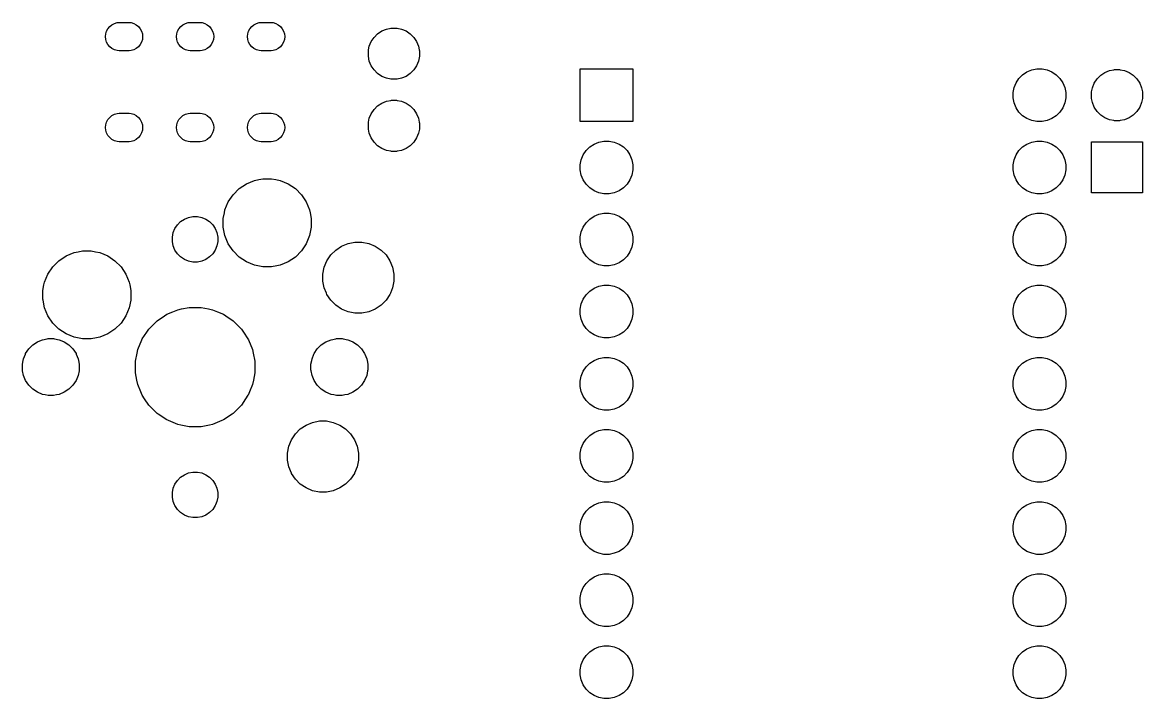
# Model space of a CAD drawing. Extents: x 70 to 347, y -163 to -55.
# Drawn here: x 307.42 to 346.85, y -79.06 to -55.25 of the extents above; entities that cross this region are included whole.
import ezdxf

# ---------------------------------------------------------------- set-up
doc = ezdxf.new("R2010")
doc.units = 0
doc.layers.add('BLACK', color=7, linetype='CONTINUOUS')

msp = doc.modelspace()

# ---------------------------------------------------------------- linework, layer by layer
at = {"layer": 'BLACK', "linetype": 'CONTINUOUS'}
for p, q in [((310.353, -55.6518), (310.381, -55.5573)), ((310.381, -55.5573), (310.428, -55.4703)), ((310.428, -55.4703), (310.49, -55.394)), ((310.49, -55.394), (310.567, -55.3314)), ((310.567, -55.3314), (310.654, -55.2849)), ((310.654, -55.2849), (310.748, -55.2562)), ((310.748, -55.2562), (310.822, -55.249)), ((310.822, -55.249), (311.171, -55.249)), ((311.171, -55.249), (311.245, -55.2562)), ((311.245, -55.2562), (311.339, -55.2849)), ((311.339, -55.2849), (311.426, -55.3314)), ((311.426, -55.3314), (311.502, -55.394)), ((311.502, -55.394), (311.565, -55.4703)), ((311.565, -55.4703), (311.611, -55.5573)), ((311.611, -55.5573), (311.64, -55.6518)), ((312.853, -55.6518), (312.881, -55.5573)), ((312.881, -55.5573), (312.928, -55.4703)), ((312.928, -55.4703), (312.99, -55.394)), ((312.99, -55.394), (313.067, -55.3314)), ((313.067, -55.3314), (313.154, -55.2849)), ((313.154, -55.2849), (313.248, -55.2562)), ((313.248, -55.2562), (313.322, -55.249)), ((313.322, -55.249), (313.671, -55.249)), ((313.671, -55.249), (313.745, -55.2562)), ((313.745, -55.2562), (313.839, -55.2849)), ((313.839, -55.2849), (313.926, -55.3314)), ((313.926, -55.3314), (314.002, -55.394)), ((314.002, -55.394), (314.065, -55.4703)), ((314.065, -55.4703), (314.111, -55.5573)), ((314.111, -55.5573), (314.14, -55.6518)), ((315.353, -55.6518), (315.381, -55.5573)), ((315.381, -55.5573), (315.428, -55.4703)), ((315.428, -55.4703), (315.49, -55.394)), ((315.49, -55.394), (315.567, -55.3314)), ((315.567, -55.3314), (315.654, -55.2849)), ((315.654, -55.2849), (315.748, -55.2562)), ((315.748, -55.2562), (315.822, -55.249)), ((315.822, -55.249), (316.171, -55.249)), ((316.171, -55.249), (316.245, -55.2562)), ((316.245, -55.2562), (316.339, -55.2849)), ((316.339, -55.2849), (316.426, -55.3314)), ((316.426, -55.3314), (316.502, -55.394)), ((316.502, -55.394), (316.565, -55.4703)), ((316.565, -55.4703), (316.611, -55.5573)), ((316.611, -55.5573), (316.64, -55.6518)), ((319.922, -55.6501), (320.07, -55.5515)), ((320.07, -55.5515), (320.234, -55.4836)), ((320.234, -55.4836), (320.383, -55.4539)), ((320.383, -55.4539), (320.408, -55.449)), ((320.408, -55.449), (320.585, -55.449)), ((320.585, -55.449), (320.61, -55.4539)), ((320.61, -55.4539), (320.759, -55.4836)), ((320.759, -55.4836), (320.923, -55.5515)), ((320.923, -55.5515), (321.071, -55.6501)), ((310.343, -55.75), (310.353, -55.6518)), ((310.353, -55.8482), (310.343, -55.75)), ((310.381, -55.9427), (310.353, -55.8482)), ((310.428, -56.0297), (310.381, -55.9427)), ((311.611, -55.9427), (311.565, -56.0297)), ((311.64, -55.8482), (311.611, -55.9427)), ((311.64, -55.6518), (311.65, -55.75)), ((311.65, -55.75), (311.64, -55.8482)), ((312.843, -55.75), (312.853, -55.6518)), ((312.853, -55.8482), (312.843, -55.75)), ((312.881, -55.9427), (312.853, -55.8482)), ((312.928, -56.0297), (312.881, -55.9427)), ((314.111, -55.9427), (314.065, -56.0297)), ((314.14, -55.8482), (314.111, -55.9427)), ((314.14, -55.6518), (314.15, -55.75)), ((314.15, -55.75), (314.14, -55.8482)), ((315.343, -55.75), (315.353, -55.6518)), ((315.353, -55.8482), (315.343, -55.75)), ((315.381, -55.9427), (315.353, -55.8482)), ((315.428, -56.0297), (315.381, -55.9427)), ((316.611, -55.9427), (316.565, -56.0297)), ((316.64, -55.8482), (316.611, -55.9427)), ((316.64, -55.6518), (316.65, -55.75)), ((316.65, -55.75), (316.64, -55.8482)), ((319.63, -56.0872), (319.698, -55.9232)), ((319.698, -55.9232), (319.797, -55.7756)), ((319.797, -55.7756), (319.922, -55.6501)), ((321.071, -55.6501), (321.196, -55.7756)), ((321.196, -55.7756), (321.295, -55.9232)), ((321.295, -55.9232), (321.363, -56.0872)), ((310.49, -56.106), (310.428, -56.0297)), ((310.567, -56.1686), (310.49, -56.106)), ((310.654, -56.2151), (310.567, -56.1686)), ((310.748, -56.2438), (310.654, -56.2151)), ((310.822, -56.251), (310.748, -56.2438)), ((311.171, -56.251), (310.822, -56.251)), ((311.245, -56.2438), (311.171, -56.251)), ((311.339, -56.2151), (311.245, -56.2438)), ((311.426, -56.1686), (311.339, -56.2151)), ((311.502, -56.106), (311.426, -56.1686)), ((311.565, -56.0297), (311.502, -56.106)), ((312.99, -56.106), (312.928, -56.0297)), ((313.067, -56.1686), (312.99, -56.106)), ((313.154, -56.2151), (313.067, -56.1686)), ((313.248, -56.2438), (313.154, -56.2151)), ((313.322, -56.251), (313.248, -56.2438)), ((313.671, -56.251), (313.322, -56.251)), ((313.745, -56.2438), (313.671, -56.251)), ((313.839, -56.2151), (313.745, -56.2438)), ((313.926, -56.1686), (313.839, -56.2151)), ((314.002, -56.106), (313.926, -56.1686)), ((314.065, -56.0297), (314.002, -56.106)), ((315.49, -56.106), (315.428, -56.0297)), ((315.567, -56.1686), (315.49, -56.106)), ((315.654, -56.2151), (315.567, -56.1686)), ((315.748, -56.2438), (315.654, -56.2151)), ((315.822, -56.251), (315.748, -56.2438)), ((316.171, -56.251), (315.822, -56.251)), ((316.245, -56.2438), (316.171, -56.251)), ((316.339, -56.2151), (316.245, -56.2438)), ((316.426, -56.1686), (316.339, -56.2151)), ((316.502, -56.106), (316.426, -56.1686)), ((316.565, -56.0297), (316.502, -56.106)), ((319.595, -56.2613), (319.597, -56.251)), ((319.595, -56.4387), (319.595, -56.2613)), ((319.597, -56.251), (319.605, -56.2151)), ((319.605, -56.2151), (319.63, -56.0872)), ((321.363, -56.0872), (321.388, -56.2151)), ((321.388, -56.2151), (321.395, -56.251)), ((321.395, -56.251), (321.397, -56.2613)), ((321.397, -56.2613), (321.397, -56.4387)), ((319.63, -56.6128), (319.595, -56.4387)), ((319.698, -56.7768), (319.63, -56.6128)), ((319.797, -56.9244), (319.698, -56.7768)), ((321.295, -56.7768), (321.196, -56.9244)), ((321.363, -56.6128), (321.295, -56.7768)), ((321.397, -56.4387), (321.363, -56.6128)), ((319.922, -57.0499), (319.797, -56.9244)), ((320.07, -57.1485), (319.922, -57.0499)), ((320.234, -57.2164), (320.07, -57.1485)), ((320.923, -57.1485), (320.759, -57.2164)), ((321.071, -57.0499), (320.923, -57.1485)), ((321.196, -56.9244), (321.071, -57.0499)), ((327.055, -58.741), (327.055, -56.8864)), ((327.055, -56.8864), (328.91, -56.8864)), ((328.91, -56.8864), (328.91, -58.741)), ((342.502, -57.2226), (342.631, -57.0934)), ((342.631, -57.0934), (342.783, -56.9919)), ((342.783, -56.9919), (342.952, -56.922)), ((342.952, -56.922), (343.131, -56.8864)), ((343.131, -56.8864), (343.314, -56.8864)), ((343.314, -56.8864), (343.493, -56.922)), ((343.493, -56.922), (343.662, -56.9919)), ((343.662, -56.9919), (343.814, -57.0934)), ((343.814, -57.0934), (343.943, -57.2226)), ((345.253, -57.2368), (345.378, -57.1113)), ((345.378, -57.1113), (345.526, -57.0127)), ((345.526, -57.0127), (345.69, -56.9448)), ((345.69, -56.9448), (345.839, -56.9151)), ((345.839, -56.9151), (345.864, -56.9102)), ((345.864, -56.9102), (346.041, -56.9102)), ((346.041, -56.9102), (346.066, -56.9151)), ((346.066, -56.9151), (346.215, -56.9448)), ((346.215, -56.9448), (346.379, -57.0127)), ((346.379, -57.0127), (346.527, -57.1113)), ((346.527, -57.1113), (346.652, -57.2368)), ((320.383, -57.2461), (320.234, -57.2164)), ((320.408, -57.251), (320.383, -57.2461)), ((320.585, -57.251), (320.408, -57.251)), ((320.61, -57.2461), (320.585, -57.251)), ((320.759, -57.2164), (320.61, -57.2461)), ((342.295, -57.7224), (342.331, -57.5432)), ((342.331, -57.5432), (342.401, -57.3745)), ((342.401, -57.3745), (342.502, -57.2226)), ((343.943, -57.2226), (344.044, -57.3745)), ((344.044, -57.3745), (344.114, -57.5432)), ((344.114, -57.5432), (344.15, -57.7224)), ((345.057, -57.6977), (345.086, -57.5484)), ((345.086, -57.5484), (345.154, -57.3844)), ((345.154, -57.3844), (345.253, -57.2368)), ((346.652, -57.2368), (346.751, -57.3844)), ((346.751, -57.3844), (346.819, -57.5484)), ((346.819, -57.5484), (346.849, -57.6977)), ((342.295, -57.905), (342.295, -57.7224)), ((342.331, -58.0842), (342.295, -57.905)), ((344.15, -57.905), (344.114, -58.0842)), ((344.15, -57.7224), (344.15, -57.905)), ((345.052, -57.7225), (345.057, -57.6977)), ((345.052, -57.8999), (345.052, -57.7225)), ((345.057, -57.9247), (345.052, -57.8999)), ((345.086, -58.074), (345.057, -57.9247)), ((346.849, -57.9247), (346.819, -58.074)), ((346.849, -57.6977), (346.854, -57.7225)), ((346.854, -57.8999), (346.849, -57.9247)), ((346.854, -57.7225), (346.854, -57.8999)), ((319.698, -58.4632), (319.797, -58.3156)), ((319.797, -58.3156), (319.922, -58.1901)), ((319.922, -58.1901), (320.07, -58.0915)), ((320.07, -58.0915), (320.234, -58.0236)), ((320.234, -58.0236), (320.383, -57.9939)), ((320.383, -57.9939), (320.408, -57.989)), ((320.408, -57.989), (320.585, -57.989)), ((320.585, -57.989), (320.61, -57.9939)), ((320.61, -57.9939), (320.759, -58.0236)), ((320.759, -58.0236), (320.923, -58.0915)), ((320.923, -58.0915), (321.071, -58.1901)), ((321.071, -58.1901), (321.196, -58.3156)), ((321.196, -58.3156), (321.295, -58.4632)), ((342.401, -58.2529), (342.331, -58.0842)), ((342.502, -58.4048), (342.401, -58.2529)), ((344.044, -58.2529), (343.943, -58.4048)), ((344.114, -58.0842), (344.044, -58.2529)), ((345.154, -58.238), (345.086, -58.074)), ((345.253, -58.3856), (345.154, -58.238)), ((346.751, -58.238), (346.652, -58.3856)), ((346.819, -58.074), (346.751, -58.238)), ((310.353, -58.8518), (310.381, -58.7573)), ((310.381, -58.7573), (310.428, -58.6703)), ((310.428, -58.6703), (310.49, -58.594)), ((310.49, -58.594), (310.567, -58.5314)), ((310.567, -58.5314), (310.654, -58.4849)), ((310.654, -58.4849), (310.748, -58.4562)), ((310.748, -58.4562), (310.822, -58.449)), ((310.822, -58.449), (311.171, -58.449)), ((311.171, -58.449), (311.245, -58.4562)), ((311.245, -58.4562), (311.339, -58.4849)), ((311.339, -58.4849), (311.426, -58.5314)), ((311.426, -58.5314), (311.502, -58.594)), ((311.502, -58.594), (311.565, -58.6703)), ((311.565, -58.6703), (311.611, -58.7573)), ((311.611, -58.7573), (311.64, -58.8518)), ((312.853, -58.8518), (312.881, -58.7573)), ((312.881, -58.7573), (312.928, -58.6703)), ((312.928, -58.6703), (312.99, -58.594)), ((312.99, -58.594), (313.067, -58.5314)), ((313.067, -58.5314), (313.154, -58.4849)), ((313.154, -58.4849), (313.248, -58.4562)), ((313.248, -58.4562), (313.322, -58.449)), ((313.322, -58.449), (313.671, -58.449)), ((313.671, -58.449), (313.745, -58.4562)), ((313.745, -58.4562), (313.839, -58.4849)), ((313.839, -58.4849), (313.926, -58.5314)), ((313.926, -58.5314), (314.002, -58.594)), ((314.002, -58.594), (314.065, -58.6703)), ((314.065, -58.6703), (314.111, -58.7573)), ((314.111, -58.7573), (314.14, -58.8518)), ((315.353, -58.8518), (315.381, -58.7573)), ((315.381, -58.7573), (315.428, -58.6703)), ((315.428, -58.6703), (315.49, -58.594)), ((315.49, -58.594), (315.567, -58.5314)), ((315.567, -58.5314), (315.654, -58.4849)), ((315.654, -58.4849), (315.748, -58.4562)), ((315.748, -58.4562), (315.822, -58.449)), ((315.822, -58.449), (316.171, -58.449)), ((316.171, -58.449), (316.245, -58.4562)), ((316.245, -58.4562), (316.339, -58.4849)), ((316.339, -58.4849), (316.426, -58.5314)), ((316.426, -58.5314), (316.502, -58.594)), ((316.502, -58.594), (316.565, -58.6703)), ((316.565, -58.6703), (316.611, -58.7573)), ((316.611, -58.7573), (316.64, -58.8518)), ((319.595, -58.8013), (319.604, -58.7573)), ((319.604, -58.7573), (319.63, -58.6272)), ((319.63, -58.6272), (319.698, -58.4632)), ((321.295, -58.4632), (321.363, -58.6272)), ((321.363, -58.6272), (321.389, -58.7573)), ((321.389, -58.7573), (321.397, -58.8013)), ((328.91, -58.741), (327.055, -58.741)), ((342.631, -58.534), (342.502, -58.4048)), ((342.783, -58.6355), (342.631, -58.534)), ((342.952, -58.7054), (342.783, -58.6355)), ((343.131, -58.741), (342.952, -58.7054)), ((343.314, -58.741), (343.131, -58.741)), ((343.493, -58.7054), (343.314, -58.741)), ((343.662, -58.6355), (343.493, -58.7054)), ((343.814, -58.534), (343.662, -58.6355)), ((343.943, -58.4048), (343.814, -58.534)), ((345.378, -58.5111), (345.253, -58.3856)), ((345.526, -58.6097), (345.378, -58.5111)), ((345.69, -58.6776), (345.526, -58.6097)), ((345.839, -58.7073), (345.69, -58.6776)), ((345.864, -58.7122), (345.839, -58.7073)), ((346.041, -58.7122), (345.864, -58.7122)), ((346.066, -58.7073), (346.041, -58.7122)), ((346.215, -58.6776), (346.066, -58.7073)), ((346.379, -58.6097), (346.215, -58.6776)), ((346.527, -58.5111), (346.379, -58.6097)), ((346.652, -58.3856), (346.527, -58.5111)), ((310.343, -58.95), (310.353, -58.8518)), ((310.353, -59.0482), (310.343, -58.95)), ((310.381, -59.1427), (310.353, -59.0482)), ((310.428, -59.2297), (310.381, -59.1427)), ((311.611, -59.1427), (311.565, -59.2297)), ((311.64, -59.0482), (311.611, -59.1427)), ((311.64, -58.8518), (311.65, -58.95)), ((311.65, -58.95), (311.64, -59.0482)), ((312.843, -58.95), (312.853, -58.8518)), ((312.853, -59.0482), (312.843, -58.95)), ((312.881, -59.1427), (312.853, -59.0482)), ((312.928, -59.2297), (312.881, -59.1427)), ((314.111, -59.1427), (314.065, -59.2297)), ((314.14, -59.0482), (314.111, -59.1427)), ((314.14, -58.8518), (314.15, -58.95)), ((314.15, -58.95), (314.14, -59.0482)), ((315.343, -58.95), (315.353, -58.8518)), ((315.353, -59.0482), (315.343, -58.95)), ((315.381, -59.1427), (315.353, -59.0482)), ((315.428, -59.2297), (315.381, -59.1427)), ((316.611, -59.1427), (316.565, -59.2297)), ((316.64, -59.0482), (316.611, -59.1427)), ((316.64, -58.8518), (316.65, -58.95)), ((316.65, -58.95), (316.64, -59.0482)), ((319.595, -58.9787), (319.595, -58.8013)), ((319.6, -59.0035), (319.595, -58.9787)), ((319.63, -59.1528), (319.6, -59.0035)), ((319.698, -59.3168), (319.63, -59.1528)), ((321.363, -59.1528), (321.295, -59.3168)), ((321.392, -59.0035), (321.363, -59.1528)), ((321.397, -58.9787), (321.392, -59.0035)), ((321.397, -58.8013), (321.397, -58.9787)), ((310.49, -59.306), (310.428, -59.2297)), ((310.567, -59.3686), (310.49, -59.306)), ((310.654, -59.4151), (310.567, -59.3686)), ((310.748, -59.4438), (310.654, -59.4151)), ((310.822, -59.451), (310.748, -59.4438)), ((311.171, -59.451), (310.822, -59.451)), ((311.245, -59.4438), (311.171, -59.451)), ((311.339, -59.4151), (311.245, -59.4438)), ((311.426, -59.3686), (311.339, -59.4151)), ((311.502, -59.306), (311.426, -59.3686)), ((311.565, -59.2297), (311.502, -59.306)), ((312.99, -59.306), (312.928, -59.2297)), ((313.067, -59.3686), (312.99, -59.306)), ((313.154, -59.4151), (313.067, -59.3686)), ((313.248, -59.4438), (313.154, -59.4151)), ((313.322, -59.451), (313.248, -59.4438)), ((313.671, -59.451), (313.322, -59.451)), ((313.745, -59.4438), (313.671, -59.451)), ((313.839, -59.4151), (313.745, -59.4438)), ((313.926, -59.3686), (313.839, -59.4151)), ((314.002, -59.306), (313.926, -59.3686)), ((314.065, -59.2297), (314.002, -59.306)), ((315.49, -59.306), (315.428, -59.2297)), ((315.567, -59.3686), (315.49, -59.306)), ((315.654, -59.4151), (315.567, -59.3686)), ((315.748, -59.4438), (315.654, -59.4151)), ((315.822, -59.451), (315.748, -59.4438)), ((316.171, -59.451), (315.822, -59.451)), ((316.245, -59.4438), (316.171, -59.451)), ((316.339, -59.4151), (316.245, -59.4438)), ((316.426, -59.3686), (316.339, -59.4151)), ((316.502, -59.306), (316.426, -59.3686)), ((316.565, -59.2297), (316.502, -59.306)), ((319.797, -59.4644), (319.698, -59.3168)), ((319.922, -59.5899), (319.797, -59.4644)), ((321.196, -59.4644), (321.071, -59.5899)), ((321.295, -59.3168), (321.196, -59.4644)), ((327.391, -59.6334), (327.543, -59.5319)), ((327.543, -59.5319), (327.712, -59.462)), ((327.712, -59.462), (327.891, -59.4264)), ((327.891, -59.4264), (328.074, -59.4264)), ((328.074, -59.4264), (328.253, -59.462)), ((328.253, -59.462), (328.422, -59.5319)), ((328.422, -59.5319), (328.574, -59.6334)), ((342.631, -59.6334), (342.783, -59.5319)), ((342.783, -59.5319), (342.952, -59.462)), ((342.952, -59.462), (343.131, -59.4264)), ((343.131, -59.4264), (343.314, -59.4264)), ((343.314, -59.4264), (343.493, -59.462)), ((343.493, -59.462), (343.662, -59.5319)), ((343.662, -59.5319), (343.814, -59.6334)), ((345.052, -61.2522), (345.052, -59.4502)), ((345.052, -59.4502), (346.854, -59.4502)), ((346.854, -59.4502), (346.854, -61.2522)), ((320.07, -59.6885), (319.922, -59.5899)), ((320.234, -59.7564), (320.07, -59.6885)), ((320.383, -59.786), (320.234, -59.7564)), ((320.408, -59.791), (320.383, -59.786)), ((320.585, -59.791), (320.408, -59.791)), ((320.61, -59.786), (320.585, -59.791)), ((320.759, -59.7564), (320.61, -59.786)), ((320.923, -59.6885), (320.759, -59.7564)), ((321.071, -59.5899), (320.923, -59.6885)), ((327.091, -60.0832), (327.161, -59.9145)), ((327.161, -59.9145), (327.262, -59.7626)), ((327.262, -59.7626), (327.391, -59.6334)), ((328.574, -59.6334), (328.703, -59.7626)), ((328.703, -59.7626), (328.804, -59.9145)), ((328.804, -59.9145), (328.874, -60.0832)), ((342.331, -60.0832), (342.401, -59.9145)), ((342.401, -59.9145), (342.502, -59.7626)), ((342.502, -59.7626), (342.631, -59.6334)), ((343.814, -59.6334), (343.943, -59.7626)), ((343.943, -59.7626), (344.044, -59.9145)), ((344.044, -59.9145), (344.114, -60.0832)), ((327.055, -60.2624), (327.091, -60.0832)), ((327.055, -60.445), (327.055, -60.2624)), ((328.874, -60.0832), (328.91, -60.2624)), ((328.91, -60.2624), (328.91, -60.445)), ((342.295, -60.2624), (342.331, -60.0832)), ((342.295, -60.445), (342.295, -60.2624)), ((344.114, -60.0832), (344.15, -60.2624)), ((344.15, -60.2624), (344.15, -60.445)), ((327.091, -60.6242), (327.055, -60.445)), ((327.161, -60.7929), (327.091, -60.6242)), ((328.874, -60.6242), (328.804, -60.7929)), ((328.91, -60.445), (328.874, -60.6242)), ((342.331, -60.6242), (342.295, -60.445)), ((342.401, -60.7929), (342.331, -60.6242)), ((344.114, -60.6242), (344.044, -60.7929)), ((344.15, -60.445), (344.114, -60.6242)), ((314.832, -61.3175), (315.048, -61.1015)), ((315.048, -61.1015), (315.302, -60.9317)), ((315.302, -60.9317), (315.584, -60.8148)), ((315.584, -60.8148), (315.734, -60.785)), ((315.734, -60.785), (315.884, -60.7552)), ((315.884, -60.7552), (316.189, -60.7552)), ((316.189, -60.7552), (316.339, -60.785)), ((316.339, -60.785), (316.489, -60.8148)), ((316.489, -60.8148), (316.771, -60.9317)), ((316.771, -60.9317), (317.025, -61.1015)), ((317.025, -61.1015), (317.241, -61.3175)), ((327.262, -60.9448), (327.161, -60.7929)), ((327.391, -61.074), (327.262, -60.9448)), ((327.543, -61.1755), (327.391, -61.074)), ((328.574, -61.074), (328.422, -61.1755)), ((328.703, -60.9448), (328.574, -61.074)), ((328.804, -60.7929), (328.703, -60.9448)), ((342.502, -60.9448), (342.401, -60.7929)), ((342.631, -61.074), (342.502, -60.9448)), ((342.783, -61.1755), (342.631, -61.074)), ((343.814, -61.074), (343.662, -61.1755)), ((343.943, -60.9448), (343.814, -61.074)), ((344.044, -60.7929), (343.943, -60.9448)), ((314.662, -61.5715), (314.832, -61.3175)), ((317.241, -61.3175), (317.411, -61.5715)), ((327.712, -61.2454), (327.543, -61.1755)), ((327.891, -61.281), (327.712, -61.2454)), ((328.074, -61.281), (327.891, -61.281)), ((328.253, -61.2454), (328.074, -61.281)), ((328.422, -61.1755), (328.253, -61.2454)), ((342.952, -61.2454), (342.783, -61.1755)), ((343.131, -61.281), (342.952, -61.2454)), ((343.314, -61.281), (343.131, -61.281)), ((343.493, -61.2454), (343.314, -61.281)), ((343.662, -61.1755), (343.493, -61.2454)), ((346.854, -61.2522), (345.052, -61.2522)), ((314.526, -61.9522), (314.545, -61.8538)), ((314.545, -61.8538), (314.662, -61.5715)), ((317.411, -61.5715), (317.528, -61.8538)), ((317.528, -61.8538), (317.548, -61.9522)), ((312.874, -62.3756), (312.986, -62.264)), ((312.986, -62.264), (313.117, -62.1764)), ((313.117, -62.1764), (313.263, -62.116)), ((313.117, -62.1764), (313.117, -62.1764)), ((313.263, -62.116), (313.418, -62.0852)), ((313.418, -62.0852), (313.575, -62.0852)), ((313.575, -62.0852), (313.73, -62.116)), ((313.73, -62.116), (313.876, -62.1764)), ((313.876, -62.1764), (313.876, -62.1764)), ((313.876, -62.1764), (314.007, -62.264)), ((314.007, -62.264), (314.119, -62.3756)), ((314.486, -62.1534), (314.526, -61.9522)), ((314.486, -62.459), (314.486, -62.1534)), ((317.548, -61.9522), (317.588, -62.1534)), ((317.588, -62.1534), (317.588, -62.459)), ((327.161, -62.4545), (327.262, -62.3026)), ((327.262, -62.3026), (327.391, -62.1734)), ((327.391, -62.1734), (327.543, -62.0719)), ((327.543, -62.0719), (327.712, -62.002)), ((327.712, -62.002), (327.891, -61.9664)), ((327.891, -61.9664), (328.074, -61.9664)), ((328.074, -61.9664), (328.253, -62.002)), ((328.253, -62.002), (328.422, -62.0719)), ((328.422, -62.0719), (328.574, -62.1734)), ((328.574, -62.1734), (328.703, -62.3026)), ((328.703, -62.3026), (328.804, -62.4545)), ((342.401, -62.4545), (342.502, -62.3026)), ((342.502, -62.3026), (342.631, -62.1734)), ((342.631, -62.1734), (342.783, -62.0719)), ((342.783, -62.0719), (342.952, -62.002)), ((342.952, -62.002), (343.131, -61.9664)), ((343.131, -61.9664), (343.314, -61.9664)), ((343.314, -61.9664), (343.493, -62.002)), ((343.493, -62.002), (343.662, -62.0719)), ((343.662, -62.0719), (343.814, -62.1734)), ((343.814, -62.1734), (343.943, -62.3026)), ((343.943, -62.3026), (344.044, -62.4545)), ((312.696, -62.8073), (312.726, -62.6526)), ((312.726, -62.6526), (312.787, -62.5068)), ((312.787, -62.5068), (312.874, -62.3756)), ((312.787, -62.5068), (312.787, -62.5068)), ((314.119, -62.3756), (314.206, -62.5068)), ((314.206, -62.5068), (314.206, -62.5068)), ((314.206, -62.5068), (314.267, -62.6526)), ((314.267, -62.6526), (314.298, -62.8073)), ((314.51, -62.581), (314.486, -62.459)), ((314.545, -62.7586), (314.51, -62.581)), ((317.563, -62.581), (317.528, -62.7586)), ((317.588, -62.459), (317.563, -62.581)), ((327.055, -62.8024), (327.091, -62.6232)), ((327.091, -62.6232), (327.161, -62.4545)), ((328.804, -62.4545), (328.874, -62.6232)), ((328.874, -62.6232), (328.91, -62.8024)), ((342.295, -62.8024), (342.331, -62.6232)), ((342.331, -62.6232), (342.401, -62.4545)), ((344.044, -62.4545), (344.114, -62.6232)), ((344.114, -62.6232), (344.15, -62.8024)), ((312.696, -62.9651), (312.696, -62.8073)), ((312.726, -63.1198), (312.696, -62.9651)), ((314.298, -62.9651), (314.267, -63.1198)), ((314.298, -62.8073), (314.298, -62.9651)), ((314.662, -63.0409), (314.545, -62.7586)), ((314.832, -63.2949), (314.662, -63.0409)), ((317.411, -63.0409), (317.241, -63.2949)), ((317.528, -62.7586), (317.411, -63.0409)), ((318.654, -63.1276), (318.882, -63.0333)), ((318.882, -63.0333), (319.123, -62.9852)), ((319.123, -62.9852), (319.37, -62.9852)), ((319.37, -62.9852), (319.611, -63.0333)), ((319.611, -63.0333), (319.839, -63.1276)), ((327.055, -62.985), (327.055, -62.8024)), ((327.091, -63.1642), (327.055, -62.985)), ((328.91, -62.985), (328.874, -63.1642)), ((328.91, -62.8024), (328.91, -62.985)), ((342.295, -62.985), (342.295, -62.8024)), ((342.331, -63.1642), (342.295, -62.985)), ((344.15, -62.985), (344.114, -63.1642)), ((344.15, -62.8024), (344.15, -62.985)), ((308.698, -63.6415), (308.952, -63.4717)), ((308.952, -63.4717), (309.234, -63.3548)), ((309.234, -63.3548), (309.384, -63.325)), ((309.384, -63.325), (309.534, -63.2952)), ((309.534, -63.2952), (309.839, -63.2952)), ((309.839, -63.2952), (309.989, -63.325)), ((309.989, -63.325), (310.139, -63.3548)), ((310.139, -63.3548), (310.421, -63.4717)), ((310.421, -63.4717), (310.675, -63.6415)), ((312.787, -63.2656), (312.726, -63.1198)), ((312.874, -63.3968), (312.787, -63.2656)), ((312.787, -63.2656), (312.787, -63.2656)), ((312.986, -63.5084), (312.874, -63.3968)), ((314.119, -63.3968), (314.007, -63.5084)), ((314.206, -63.2656), (314.119, -63.3968)), ((314.267, -63.1198), (314.206, -63.2656)), ((314.206, -63.2656), (314.206, -63.2656)), ((315.048, -63.5109), (314.832, -63.2949)), ((317.241, -63.2949), (317.025, -63.5109)), ((318.138, -63.6436), (318.275, -63.4387)), ((318.275, -63.4387), (318.449, -63.2645)), ((318.449, -63.2645), (318.654, -63.1276)), ((318.654, -63.1276), (318.654, -63.1276)), ((319.839, -63.1276), (319.839, -63.1276)), ((319.839, -63.1276), (320.044, -63.2645)), ((320.044, -63.2645), (320.218, -63.4387)), ((320.218, -63.4387), (320.355, -63.6436)), ((327.161, -63.3329), (327.091, -63.1642)), ((327.262, -63.4848), (327.161, -63.3329)), ((327.391, -63.614), (327.262, -63.4848)), ((328.703, -63.4848), (328.574, -63.614)), ((328.804, -63.3329), (328.703, -63.4848)), ((328.874, -63.1642), (328.804, -63.3329)), ((342.401, -63.3329), (342.331, -63.1642)), ((342.502, -63.4848), (342.401, -63.3329)), ((342.631, -63.614), (342.502, -63.4848)), ((343.943, -63.4848), (343.814, -63.614)), ((344.044, -63.3329), (343.943, -63.4848)), ((344.114, -63.1642), (344.044, -63.3329)), ((308.312, -64.1115), (308.482, -63.8575)), ((308.482, -63.8575), (308.698, -63.6415)), ((310.675, -63.6415), (310.891, -63.8575)), ((310.891, -63.8575), (311.061, -64.1115)), ((313.117, -63.596), (312.986, -63.5084)), ((313.263, -63.6564), (313.117, -63.596)), ((313.117, -63.596), (313.117, -63.596)), ((313.117, -63.596), (313.117, -63.596)), ((313.418, -63.6872), (313.263, -63.6564)), ((313.575, -63.6872), (313.418, -63.6872)), ((313.73, -63.6564), (313.575, -63.6872)), ((313.876, -63.596), (313.73, -63.6564)), ((314.007, -63.5084), (313.876, -63.596)), ((313.876, -63.596), (313.876, -63.596)), ((313.876, -63.596), (313.876, -63.596)), ((315.302, -63.6807), (315.048, -63.5109)), ((315.584, -63.7976), (315.302, -63.6807)), ((315.702, -63.821), (315.584, -63.7976)), ((315.884, -63.8572), (315.702, -63.821)), ((316.189, -63.8572), (315.884, -63.8572)), ((316.371, -63.821), (316.189, -63.8572)), ((316.489, -63.7976), (316.371, -63.821)), ((316.771, -63.6807), (316.489, -63.7976)), ((317.025, -63.5109), (316.771, -63.6807)), ((317.996, -64.113), (318.044, -63.8713)), ((318.044, -63.8713), (318.138, -63.6436)), ((318.138, -63.6436), (318.138, -63.6436)), ((320.355, -63.6436), (320.355, -63.6436)), ((320.355, -63.6436), (320.45, -63.8713)), ((320.45, -63.8713), (320.498, -64.113)), ((327.543, -63.7155), (327.391, -63.614)), ((327.712, -63.7854), (327.543, -63.7155)), ((327.891, -63.821), (327.712, -63.7854)), ((328.074, -63.821), (327.891, -63.821)), ((328.253, -63.7854), (328.074, -63.821)), ((328.422, -63.7155), (328.253, -63.7854)), ((328.574, -63.614), (328.422, -63.7155)), ((342.783, -63.7155), (342.631, -63.614)), ((342.952, -63.7854), (342.783, -63.7155)), ((343.131, -63.821), (342.952, -63.7854)), ((343.314, -63.821), (343.131, -63.821)), ((343.493, -63.7854), (343.314, -63.821)), ((343.662, -63.7155), (343.493, -63.7854)), ((343.814, -63.614), (343.662, -63.7155)), ((308.195, -64.3938), (308.312, -64.1115)), ((311.061, -64.1115), (311.178, -64.3938)), ((317.996, -64.3594), (317.996, -64.113)), ((320.498, -64.113), (320.498, -64.3594)), ((308.136, -64.6934), (308.176, -64.4922)), ((308.176, -64.4922), (308.195, -64.3938)), ((311.178, -64.3938), (311.198, -64.4922)), ((311.198, -64.4922), (311.238, -64.6934)), ((318.044, -64.6011), (317.996, -64.3594)), ((318.118, -64.7809), (318.044, -64.6011)), ((320.45, -64.6011), (320.375, -64.7809)), ((320.498, -64.3594), (320.45, -64.6011)), ((327.391, -64.7134), (327.543, -64.6119)), ((327.543, -64.6119), (327.712, -64.542)), ((327.712, -64.542), (327.891, -64.5064)), ((327.891, -64.5064), (328.074, -64.5064)), ((328.074, -64.5064), (328.253, -64.542)), ((328.253, -64.542), (328.422, -64.6119)), ((328.422, -64.6119), (328.574, -64.7134)), ((342.631, -64.7134), (342.783, -64.6119)), ((342.783, -64.6119), (342.952, -64.542)), ((342.952, -64.542), (343.131, -64.5064)), ((343.131, -64.5064), (343.314, -64.5064)), ((343.314, -64.5064), (343.493, -64.542)), ((343.493, -64.542), (343.662, -64.6119)), ((343.662, -64.6119), (343.814, -64.7134)), ((308.136, -64.999), (308.136, -64.6934)), ((308.142, -65.0337), (308.136, -64.999)), ((308.195, -65.2986), (308.142, -65.0337)), ((311.231, -65.0337), (311.178, -65.2986)), ((311.238, -64.999), (311.231, -65.0337)), ((311.238, -64.6934), (311.238, -64.999)), ((318.138, -64.8288), (318.118, -64.7809)), ((318.275, -65.0337), (318.138, -64.8288)), ((318.449, -65.2079), (318.275, -65.0337)), ((320.218, -65.0337), (320.044, -65.2079)), ((320.355, -64.8288), (320.218, -65.0337)), ((320.375, -64.7809), (320.355, -64.8288)), ((327.091, -65.1632), (327.161, -64.9945)), ((327.161, -64.9945), (327.262, -64.8426)), ((327.262, -64.8426), (327.391, -64.7134)), ((328.574, -64.7134), (328.703, -64.8426)), ((328.703, -64.8426), (328.804, -64.9945)), ((328.804, -64.9945), (328.874, -65.1632)), ((342.331, -65.1632), (342.401, -64.9945)), ((342.401, -64.9945), (342.502, -64.8426)), ((342.502, -64.8426), (342.631, -64.7134)), ((343.814, -64.7134), (343.943, -64.8426)), ((343.943, -64.8426), (344.044, -64.9945)), ((344.044, -64.9945), (344.114, -65.1632)), ((308.312, -65.5809), (308.195, -65.2986)), ((311.178, -65.2986), (311.061, -65.5809)), ((312.501, -65.5243), (312.71, -65.4381)), ((312.71, -65.4381), (312.884, -65.3659)), ((312.884, -65.3659), (313.021, -65.3387)), ((313.021, -65.3387), (313.29, -65.2852)), ((313.29, -65.2852), (313.704, -65.2852)), ((313.704, -65.2852), (313.972, -65.3387)), ((313.972, -65.3387), (314.109, -65.3659)), ((314.109, -65.3659), (314.284, -65.4381)), ((314.284, -65.4381), (314.492, -65.5243)), ((318.654, -65.3448), (318.449, -65.2079)), ((318.882, -65.4391), (318.654, -65.3448)), ((318.654, -65.3448), (318.654, -65.3448)), ((318.654, -65.3448), (318.654, -65.3448)), ((319.123, -65.4872), (318.882, -65.4391)), ((319.611, -65.4391), (319.37, -65.4872)), ((319.839, -65.3448), (319.611, -65.4391)), ((320.044, -65.2079), (319.839, -65.3448)), ((319.839, -65.3448), (319.839, -65.3448)), ((319.839, -65.3448), (319.839, -65.3448)), ((327.055, -65.3424), (327.091, -65.1632)), ((327.055, -65.525), (327.055, -65.3424)), ((328.874, -65.1632), (328.91, -65.3424)), ((328.91, -65.3424), (328.91, -65.525)), ((342.295, -65.3424), (342.331, -65.1632)), ((342.295, -65.525), (342.295, -65.3424)), ((344.114, -65.1632), (344.15, -65.3424)), ((344.15, -65.3424), (344.15, -65.525)), ((308.482, -65.8349), (308.312, -65.5809)), ((308.698, -66.0509), (308.482, -65.8349)), ((310.891, -65.8349), (310.675, -66.0509)), ((311.061, -65.5809), (310.891, -65.8349)), ((311.865, -66.0469), (312.157, -65.7542)), ((312.157, -65.7542), (312.417, -65.5809)), ((312.417, -65.5809), (312.501, -65.5243)), ((312.501, -65.5243), (312.501, -65.5243)), ((314.492, -65.5243), (314.492, -65.5243)), ((314.492, -65.5243), (314.576, -65.5809)), ((314.576, -65.5809), (314.836, -65.7542)), ((314.836, -65.7542), (315.129, -66.0469)), ((319.37, -65.4872), (319.123, -65.4872)), ((327.091, -65.7042), (327.055, -65.525)), ((327.161, -65.8729), (327.091, -65.7042)), ((328.874, -65.7042), (328.804, -65.8729)), ((328.91, -65.525), (328.874, -65.7042)), ((342.331, -65.7042), (342.295, -65.525)), ((342.401, -65.8729), (342.331, -65.7042)), ((344.114, -65.7042), (344.044, -65.8729)), ((344.15, -65.525), (344.114, -65.7042)), ((308.952, -66.2207), (308.698, -66.0509)), ((309.234, -66.3376), (308.952, -66.2207)), ((310.421, -66.2207), (310.139, -66.3376)), ((310.675, -66.0509), (310.421, -66.2207)), ((311.635, -66.391), (311.793, -66.154)), ((311.793, -66.154), (311.865, -66.0469)), ((315.129, -66.0469), (315.2, -66.154)), ((315.2, -66.154), (315.358, -66.391)), ((327.262, -66.0248), (327.161, -65.8729)), ((327.391, -66.154), (327.262, -66.0248)), ((327.543, -66.2555), (327.391, -66.154)), ((327.712, -66.3254), (327.543, -66.2555)), ((328.422, -66.2555), (328.253, -66.3254)), ((328.574, -66.154), (328.422, -66.2555)), ((328.703, -66.0248), (328.574, -66.154)), ((328.804, -65.8729), (328.703, -66.0248)), ((342.502, -66.0248), (342.401, -65.8729)), ((342.631, -66.154), (342.502, -66.0248)), ((342.783, -66.2555), (342.631, -66.154)), ((342.952, -66.3254), (342.783, -66.2555)), ((343.662, -66.2555), (343.493, -66.3254)), ((343.814, -66.154), (343.662, -66.2555)), ((343.943, -66.0248), (343.814, -66.154)), ((344.044, -65.8729), (343.943, -66.0248)), ((307.639, -66.7481), (307.778, -66.6087)), ((307.778, -66.6087), (307.942, -66.4991)), ((307.942, -66.4991), (308.031, -66.4626)), ((307.942, -66.4991), (307.942, -66.4991)), ((308.031, -66.4626), (308.125, -66.4237)), ((308.125, -66.4237), (308.289, -66.391)), ((308.289, -66.391), (308.318, -66.3852)), ((308.318, -66.3852), (308.515, -66.3852)), ((308.515, -66.3852), (308.544, -66.391)), ((308.544, -66.391), (308.709, -66.4237)), ((308.709, -66.4237), (308.802, -66.4626)), ((308.802, -66.4626), (308.891, -66.4991)), ((308.891, -66.4991), (308.891, -66.4991)), ((308.891, -66.4991), (309.055, -66.6087)), ((309.055, -66.6087), (309.194, -66.7481)), ((309.352, -66.361), (309.234, -66.3376)), ((309.534, -66.3972), (309.352, -66.361)), ((309.839, -66.3972), (309.534, -66.3972)), ((310.021, -66.361), (309.839, -66.3972)), ((310.139, -66.3376), (310.021, -66.361)), ((311.476, -66.7734), (311.621, -66.4237)), ((311.621, -66.4237), (311.635, -66.391)), ((311.635, -66.391), (311.635, -66.391)), ((315.358, -66.391), (315.358, -66.391)), ((315.358, -66.391), (315.372, -66.4237)), ((315.372, -66.4237), (315.517, -66.7734)), ((317.799, -66.7481), (317.938, -66.6087)), ((317.938, -66.6087), (318.102, -66.4991)), ((318.102, -66.4991), (318.191, -66.4626)), ((318.102, -66.4991), (318.102, -66.4991)), ((318.191, -66.4626), (318.285, -66.4237)), ((318.285, -66.4237), (318.449, -66.391)), ((318.449, -66.391), (318.478, -66.3852)), ((318.478, -66.3852), (318.675, -66.3852)), ((318.675, -66.3852), (318.704, -66.391)), ((318.704, -66.391), (318.869, -66.4237)), ((318.869, -66.4237), (318.962, -66.4626)), ((318.962, -66.4626), (319.051, -66.4991)), ((319.051, -66.4991), (319.051, -66.4991)), ((319.051, -66.4991), (319.215, -66.6087)), ((319.215, -66.6087), (319.354, -66.7481)), ((327.891, -66.361), (327.712, -66.3254)), ((328.074, -66.361), (327.891, -66.361)), ((328.253, -66.3254), (328.074, -66.361)), ((343.131, -66.361), (342.952, -66.3254)), ((343.314, -66.361), (343.131, -66.361)), ((343.493, -66.3254), (343.314, -66.361)), ((307.454, -67.0942), (307.522, -66.9298)), ((307.522, -66.9298), (307.53, -66.9121)), ((307.53, -66.9121), (307.639, -66.7481)), ((307.53, -66.9121), (307.53, -66.9121)), ((309.194, -66.7481), (309.304, -66.9121)), ((309.304, -66.9121), (309.304, -66.9121)), ((309.304, -66.9121), (309.311, -66.9298)), ((309.311, -66.9298), (309.379, -67.0942)), ((311.396, -67.1793), (311.452, -66.8937)), ((311.452, -66.8937), (311.476, -66.7734)), ((315.517, -66.7734), (315.541, -66.8937)), ((315.541, -66.8937), (315.598, -67.1793)), ((317.614, -67.0942), (317.682, -66.9298)), ((317.682, -66.9298), (317.69, -66.9121)), ((317.69, -66.9121), (317.799, -66.7481)), ((317.69, -66.9121), (317.69, -66.9121)), ((319.354, -66.7481), (319.464, -66.9121)), ((319.464, -66.9121), (319.464, -66.9121)), ((319.464, -66.9121), (319.471, -66.9298)), ((319.471, -66.9298), (319.539, -67.0942)), ((307.416, -67.2876), (307.443, -67.1519)), ((307.416, -67.4848), (307.416, -67.2876)), ((307.443, -67.1519), (307.454, -67.0942)), ((309.379, -67.0942), (309.391, -67.1519)), ((309.391, -67.1519), (309.418, -67.2876)), ((309.418, -67.2876), (309.418, -67.4848)), ((311.396, -67.5931), (311.396, -67.1793)), ((315.598, -67.1793), (315.598, -67.5931)), ((317.576, -67.2876), (317.603, -67.1519)), ((317.576, -67.4848), (317.576, -67.2876)), ((317.603, -67.1519), (317.614, -67.0942)), ((319.539, -67.0942), (319.551, -67.1519)), ((319.551, -67.1519), (319.578, -67.2876)), ((319.578, -67.2876), (319.578, -67.4848)), ((327.161, -67.5345), (327.262, -67.3826)), ((327.262, -67.3826), (327.391, -67.2534)), ((327.391, -67.2534), (327.543, -67.1519)), ((327.543, -67.1519), (327.712, -67.082)), ((327.712, -67.082), (327.891, -67.0464)), ((327.891, -67.0464), (328.074, -67.0464)), ((328.074, -67.0464), (328.253, -67.082)), ((328.253, -67.082), (328.422, -67.1519)), ((328.422, -67.1519), (328.574, -67.2534)), ((328.574, -67.2534), (328.703, -67.3826)), ((328.703, -67.3826), (328.804, -67.5345)), ((342.401, -67.5345), (342.502, -67.3826)), ((342.502, -67.3826), (342.631, -67.2534)), ((342.631, -67.2534), (342.783, -67.1519)), ((342.783, -67.1519), (342.952, -67.082)), ((342.952, -67.082), (343.131, -67.0464)), ((343.131, -67.0464), (343.314, -67.0464)), ((343.314, -67.0464), (343.493, -67.082)), ((343.493, -67.082), (343.662, -67.1519)), ((343.662, -67.1519), (343.814, -67.2534)), ((343.814, -67.2534), (343.943, -67.3826)), ((343.943, -67.3826), (344.044, -67.5345)), ((307.423, -67.5237), (307.416, -67.4848)), ((307.454, -67.6782), (307.423, -67.5237)), ((307.53, -67.8604), (307.454, -67.6782)), ((309.379, -67.6782), (309.304, -67.8604)), ((309.41, -67.5237), (309.379, -67.6782)), ((309.418, -67.4848), (309.41, -67.5237)), ((311.445, -67.8426), (311.396, -67.5931)), ((315.598, -67.5931), (315.548, -67.8426)), ((317.583, -67.5237), (317.576, -67.4848)), ((317.614, -67.6782), (317.583, -67.5237)), ((317.69, -67.8604), (317.614, -67.6782)), ((319.539, -67.6782), (319.464, -67.8604)), ((319.57, -67.5237), (319.539, -67.6782)), ((319.578, -67.4848), (319.57, -67.5237)), ((327.055, -67.8824), (327.091, -67.7032)), ((327.091, -67.7032), (327.161, -67.5345)), ((328.804, -67.5345), (328.874, -67.7032)), ((328.874, -67.7032), (328.91, -67.8824)), ((342.295, -67.8824), (342.331, -67.7032)), ((342.331, -67.7032), (342.401, -67.5345)), ((344.044, -67.5345), (344.114, -67.7032)), ((344.114, -67.7032), (344.15, -67.8824)), ((307.639, -68.0243), (307.53, -67.8604)), ((307.778, -68.1637), (307.639, -68.0243)), ((307.942, -68.2733), (307.778, -68.1637)), ((309.055, -68.1637), (308.891, -68.2733)), ((309.194, -68.0243), (309.055, -68.1637)), ((309.304, -67.8604), (309.194, -68.0243)), ((311.476, -67.999), (311.445, -67.8426)), ((311.583, -68.2562), (311.476, -67.999)), ((315.517, -67.999), (315.41, -68.2562)), ((315.548, -67.8426), (315.517, -67.999)), ((317.799, -68.0243), (317.69, -67.8604)), ((317.938, -68.1637), (317.799, -68.0243)), ((318.102, -68.2733), (317.938, -68.1637)), ((319.215, -68.1637), (319.051, -68.2733)), ((319.354, -68.0243), (319.215, -68.1637)), ((319.464, -67.8604), (319.354, -68.0243)), ((327.055, -68.065), (327.055, -67.8824)), ((327.091, -68.2442), (327.055, -68.065)), ((328.91, -68.065), (328.874, -68.2442)), ((328.91, -67.8824), (328.91, -68.065)), ((342.295, -68.065), (342.295, -67.8824)), ((342.331, -68.2442), (342.295, -68.065)), ((344.15, -68.065), (344.114, -68.2442)), ((344.15, -67.8824), (344.15, -68.065)), ((308.125, -68.3487), (307.942, -68.2733)), ((308.221, -68.368), (308.125, -68.3487)), ((308.318, -68.3872), (308.221, -68.368)), ((308.515, -68.3872), (308.318, -68.3872)), ((308.612, -68.368), (308.515, -68.3872)), ((308.709, -68.3487), (308.612, -68.368)), ((308.891, -68.2733), (308.709, -68.3487)), ((311.63, -68.3712), (311.583, -68.2562)), ((311.635, -68.3814), (311.63, -68.3712)), ((311.719, -68.508), (311.635, -68.3814)), ((311.865, -68.7255), (311.719, -68.508)), ((315.274, -68.508), (315.129, -68.7255)), ((315.358, -68.3814), (315.274, -68.508)), ((315.363, -68.3712), (315.358, -68.3814)), ((315.41, -68.2562), (315.363, -68.3712)), ((318.285, -68.3487), (318.102, -68.2733)), ((318.381, -68.368), (318.285, -68.3487)), ((318.478, -68.3872), (318.381, -68.368)), ((318.675, -68.3872), (318.478, -68.3872)), ((318.772, -68.368), (318.675, -68.3872)), ((318.869, -68.3487), (318.772, -68.368)), ((319.051, -68.2733), (318.869, -68.3487)), ((327.161, -68.4129), (327.091, -68.2442)), ((327.262, -68.5648), (327.161, -68.4129)), ((327.391, -68.694), (327.262, -68.5648)), ((328.703, -68.5648), (328.574, -68.694)), ((328.804, -68.4129), (328.703, -68.5648)), ((328.874, -68.2442), (328.804, -68.4129)), ((342.401, -68.4129), (342.331, -68.2442)), ((342.502, -68.5648), (342.401, -68.4129)), ((342.631, -68.694), (342.502, -68.5648)), ((343.943, -68.5648), (343.814, -68.694)), ((344.044, -68.4129), (343.943, -68.5648)), ((344.114, -68.2442), (344.044, -68.4129)), ((312.157, -69.0182), (311.865, -68.7255)), ((315.129, -68.7255), (314.836, -69.0182)), ((327.543, -68.7955), (327.391, -68.694)), ((327.712, -68.8654), (327.543, -68.7955)), ((327.891, -68.901), (327.712, -68.8654)), ((328.074, -68.901), (327.891, -68.901)), ((328.253, -68.8654), (328.074, -68.901)), ((328.422, -68.7955), (328.253, -68.8654)), ((328.574, -68.694), (328.422, -68.7955)), ((342.783, -68.7955), (342.631, -68.694)), ((342.952, -68.8654), (342.783, -68.7955)), ((343.131, -68.901), (342.952, -68.8654)), ((343.314, -68.901), (343.131, -68.901)), ((343.493, -68.8654), (343.314, -68.901)), ((343.662, -68.7955), (343.493, -68.8654)), ((343.814, -68.694), (343.662, -68.7955)), ((312.191, -69.0404), (312.157, -69.0182)), ((312.501, -69.2481), (312.191, -69.0404)), ((312.558, -69.2714), (312.501, -69.2481)), ((312.501, -69.2481), (312.501, -69.2481)), ((312.501, -69.2481), (312.501, -69.2481)), ((312.884, -69.4065), (312.558, -69.2714)), ((312.99, -69.4276), (312.884, -69.4065)), ((314.109, -69.4065), (314.003, -69.4276)), ((314.436, -69.2714), (314.109, -69.4065)), ((314.492, -69.2481), (314.436, -69.2714)), ((314.803, -69.0404), (314.492, -69.2481)), ((314.492, -69.2481), (314.492, -69.2481)), ((314.492, -69.2481), (314.492, -69.2481)), ((314.836, -69.0182), (314.803, -69.0404)), ((317.404, -69.4276), (317.632, -69.3333)), ((317.632, -69.3333), (317.873, -69.2852)), ((317.873, -69.2852), (318.12, -69.2852)), ((318.12, -69.2852), (318.361, -69.3333)), ((318.361, -69.3333), (318.589, -69.4276)), ((313.29, -69.4872), (312.99, -69.4276)), ((313.704, -69.4872), (313.29, -69.4872)), ((314.003, -69.4276), (313.704, -69.4872)), ((316.888, -69.9436), (317.025, -69.7387)), ((317.025, -69.7387), (317.199, -69.5645)), ((317.199, -69.5645), (317.404, -69.4276)), ((317.404, -69.4276), (317.404, -69.4276)), ((318.589, -69.4276), (318.589, -69.4276)), ((318.589, -69.4276), (318.794, -69.5645)), ((318.794, -69.5645), (318.968, -69.7387)), ((318.968, -69.7387), (319.105, -69.9436)), ((327.262, -69.9226), (327.391, -69.7934)), ((327.391, -69.7934), (327.543, -69.6919)), ((327.543, -69.6919), (327.712, -69.622)), ((327.712, -69.622), (327.891, -69.5864)), ((327.891, -69.5864), (328.074, -69.5864)), ((328.074, -69.5864), (328.253, -69.622)), ((328.253, -69.622), (328.422, -69.6919)), ((328.422, -69.6919), (328.574, -69.7934)), ((328.574, -69.7934), (328.703, -69.9226)), ((342.502, -69.9226), (342.631, -69.7934)), ((342.631, -69.7934), (342.783, -69.6919)), ((342.783, -69.6919), (342.952, -69.622)), ((342.952, -69.622), (343.131, -69.5864)), ((343.131, -69.5864), (343.314, -69.5864)), ((343.314, -69.5864), (343.493, -69.622)), ((343.493, -69.622), (343.662, -69.6919)), ((343.662, -69.6919), (343.814, -69.7934)), ((343.814, -69.7934), (343.943, -69.9226)), ((316.746, -70.413), (316.794, -70.1713)), ((316.794, -70.1713), (316.888, -69.9436)), ((316.888, -69.9436), (316.888, -69.9436)), ((319.105, -69.9436), (319.105, -69.9436)), ((319.105, -69.9436), (319.2, -70.1713)), ((319.2, -70.1713), (319.248, -70.413)), ((327.091, -70.2432), (327.161, -70.0745)), ((327.161, -70.0745), (327.262, -69.9226)), ((328.703, -69.9226), (328.804, -70.0745)), ((328.804, -70.0745), (328.874, -70.2432)), ((342.331, -70.2432), (342.401, -70.0745)), ((342.401, -70.0745), (342.502, -69.9226)), ((343.943, -69.9226), (344.044, -70.0745)), ((344.044, -70.0745), (344.114, -70.2432)), ((316.746, -70.6594), (316.746, -70.413)), ((319.248, -70.413), (319.248, -70.6594)), ((327.055, -70.4224), (327.091, -70.2432)), ((327.055, -70.605), (327.055, -70.4224)), ((328.874, -70.2432), (328.91, -70.4224)), ((328.91, -70.4224), (328.91, -70.605)), ((342.295, -70.4224), (342.331, -70.2432)), ((342.295, -70.605), (342.295, -70.4224)), ((344.114, -70.2432), (344.15, -70.4224)), ((344.15, -70.4224), (344.15, -70.605)), ((316.794, -70.9011), (316.746, -70.6594)), ((316.887, -71.1268), (316.794, -70.9011)), ((319.2, -70.9011), (319.106, -71.1268)), ((319.248, -70.6594), (319.2, -70.9011)), ((327.091, -70.7842), (327.055, -70.605)), ((327.161, -70.9529), (327.091, -70.7842)), ((327.262, -71.1048), (327.161, -70.9529)), ((328.804, -70.9529), (328.703, -71.1048)), ((328.874, -70.7842), (328.804, -70.9529)), ((328.91, -70.605), (328.874, -70.7842)), ((342.331, -70.7842), (342.295, -70.605)), ((342.401, -70.9529), (342.331, -70.7842)), ((342.502, -71.1048), (342.401, -70.9529)), ((344.044, -70.9529), (343.943, -71.1048)), ((344.114, -70.7842), (344.044, -70.9529)), ((344.15, -70.605), (344.114, -70.7842)), ((312.787, -71.5068), (312.874, -71.3756)), ((312.874, -71.3756), (312.986, -71.264)), ((312.986, -71.264), (313.117, -71.1764)), ((313.117, -71.1764), (313.263, -71.116)), ((313.117, -71.1764), (313.117, -71.1764)), ((313.263, -71.116), (313.418, -71.0852)), ((313.418, -71.0852), (313.575, -71.0852)), ((313.575, -71.0852), (313.73, -71.116)), ((313.73, -71.116), (313.876, -71.1764)), ((313.876, -71.1764), (313.876, -71.1764)), ((313.876, -71.1764), (314.007, -71.264)), ((314.007, -71.264), (314.119, -71.3756)), ((314.119, -71.3756), (314.206, -71.5068)), ((316.888, -71.1288), (316.887, -71.1268)), ((317.025, -71.3337), (316.888, -71.1288)), ((317.199, -71.5079), (317.025, -71.3337)), ((318.968, -71.3337), (318.794, -71.5079)), ((319.105, -71.1288), (318.968, -71.3337)), ((319.106, -71.1268), (319.105, -71.1288)), ((327.391, -71.234), (327.262, -71.1048)), ((327.543, -71.3355), (327.391, -71.234)), ((327.712, -71.4054), (327.543, -71.3355)), ((328.422, -71.3355), (328.253, -71.4054)), ((328.574, -71.234), (328.422, -71.3355)), ((328.703, -71.1048), (328.574, -71.234)), ((342.631, -71.234), (342.502, -71.1048)), ((342.783, -71.3355), (342.631, -71.234)), ((342.952, -71.4054), (342.783, -71.3355)), ((343.662, -71.3355), (343.493, -71.4054)), ((343.814, -71.234), (343.662, -71.3355)), ((343.943, -71.1048), (343.814, -71.234)), ((312.696, -71.8073), (312.726, -71.6526)), ((312.726, -71.6526), (312.787, -71.5068)), ((312.787, -71.5068), (312.787, -71.5068)), ((314.206, -71.5068), (314.206, -71.5068)), ((314.206, -71.5068), (314.267, -71.6526)), ((314.267, -71.6526), (314.298, -71.8073)), ((317.404, -71.6448), (317.199, -71.5079)), ((317.632, -71.7391), (317.404, -71.6448)), ((317.404, -71.6448), (317.404, -71.6448)), ((317.404, -71.6448), (317.404, -71.6448)), ((317.873, -71.7872), (317.632, -71.7391)), ((318.361, -71.7391), (318.12, -71.7872)), ((318.589, -71.6448), (318.361, -71.7391)), ((318.794, -71.5079), (318.589, -71.6448)), ((318.589, -71.6448), (318.589, -71.6448)), ((318.589, -71.6448), (318.589, -71.6448)), ((327.891, -71.441), (327.712, -71.4054)), ((328.074, -71.441), (327.891, -71.441)), ((328.253, -71.4054), (328.074, -71.441)), ((343.131, -71.441), (342.952, -71.4054)), ((343.314, -71.441), (343.131, -71.441)), ((343.493, -71.4054), (343.314, -71.441)), ((312.696, -71.9651), (312.696, -71.8073)), ((312.726, -72.1198), (312.696, -71.9651)), ((312.773, -72.2319), (312.726, -72.1198)), ((314.267, -72.1198), (314.22, -72.2319)), ((314.298, -71.9651), (314.267, -72.1198)), ((314.298, -71.8073), (314.298, -71.9651)), ((318.12, -71.7872), (317.873, -71.7872)), ((327.543, -72.2319), (327.712, -72.162)), ((327.712, -72.162), (327.891, -72.1264)), ((327.891, -72.1264), (328.074, -72.1264)), ((328.074, -72.1264), (328.253, -72.162)), ((328.253, -72.162), (328.422, -72.2319)), ((342.783, -72.2319), (342.952, -72.162)), ((342.952, -72.162), (343.131, -72.1264)), ((343.131, -72.1264), (343.314, -72.1264)), ((343.314, -72.1264), (343.493, -72.162)), ((343.493, -72.162), (343.662, -72.2319)), ((312.787, -72.2656), (312.773, -72.2319)), ((312.874, -72.3968), (312.787, -72.2656)), ((312.986, -72.5084), (312.874, -72.3968)), ((313.117, -72.596), (312.986, -72.5084)), ((314.007, -72.5084), (313.876, -72.596)), ((314.119, -72.3968), (314.007, -72.5084)), ((314.206, -72.2656), (314.119, -72.3968)), ((314.22, -72.2319), (314.206, -72.2656)), ((327.161, -72.6145), (327.262, -72.4626)), ((327.262, -72.4626), (327.391, -72.3334)), ((327.391, -72.3334), (327.543, -72.2319)), ((328.422, -72.2319), (328.574, -72.3334)), ((328.574, -72.3334), (328.703, -72.4626)), ((328.703, -72.4626), (328.804, -72.6145)), ((342.401, -72.6145), (342.502, -72.4626)), ((342.502, -72.4626), (342.631, -72.3334)), ((342.631, -72.3334), (342.783, -72.2319)), ((343.662, -72.2319), (343.814, -72.3334)), ((343.814, -72.3334), (343.943, -72.4626)), ((343.943, -72.4626), (344.044, -72.6145)), ((313.263, -72.6564), (313.117, -72.596)), ((313.117, -72.596), (313.117, -72.596)), ((313.117, -72.596), (313.117, -72.596)), ((313.418, -72.6872), (313.263, -72.6564)), ((313.575, -72.6872), (313.418, -72.6872)), ((313.73, -72.6564), (313.575, -72.6872)), ((313.876, -72.596), (313.73, -72.6564)), ((313.876, -72.596), (313.876, -72.596)), ((313.876, -72.596), (313.876, -72.596)), ((327.055, -72.9624), (327.091, -72.7832)), ((327.091, -72.7832), (327.161, -72.6145)), ((328.804, -72.6145), (328.874, -72.7832)), ((328.874, -72.7832), (328.91, -72.9624)), ((342.295, -72.9624), (342.331, -72.7832)), ((342.331, -72.7832), (342.401, -72.6145)), ((344.044, -72.6145), (344.114, -72.7832)), ((344.114, -72.7832), (344.15, -72.9624)), ((327.055, -73.145), (327.055, -72.9624)), ((327.091, -73.3242), (327.055, -73.145)), ((327.161, -73.4929), (327.091, -73.3242)), ((328.874, -73.3242), (328.804, -73.4929)), ((328.91, -73.145), (328.874, -73.3242)), ((328.91, -72.9624), (328.91, -73.145)), ((342.295, -73.145), (342.295, -72.9624)), ((342.331, -73.3242), (342.295, -73.145)), ((342.401, -73.4929), (342.331, -73.3242)), ((344.114, -73.3242), (344.044, -73.4929)), ((344.15, -73.145), (344.114, -73.3242)), ((344.15, -72.9624), (344.15, -73.145)), ((327.262, -73.6448), (327.161, -73.4929)), ((327.391, -73.774), (327.262, -73.6448)), ((328.703, -73.6448), (328.574, -73.774)), ((328.804, -73.4929), (328.703, -73.6448)), ((342.502, -73.6448), (342.401, -73.4929)), ((342.631, -73.774), (342.502, -73.6448)), ((343.943, -73.6448), (343.814, -73.774)), ((344.044, -73.4929), (343.943, -73.6448)), ((327.543, -73.8755), (327.391, -73.774)), ((327.712, -73.9454), (327.543, -73.8755)), ((327.891, -73.981), (327.712, -73.9454)), ((328.074, -73.981), (327.891, -73.981)), ((328.253, -73.9454), (328.074, -73.981)), ((328.422, -73.8755), (328.253, -73.9454)), ((328.574, -73.774), (328.422, -73.8755)), ((342.783, -73.8755), (342.631, -73.774)), ((342.952, -73.9454), (342.783, -73.8755)), ((343.131, -73.981), (342.952, -73.9454)), ((343.314, -73.981), (343.131, -73.981)), ((343.493, -73.9454), (343.314, -73.981)), ((343.662, -73.8755), (343.493, -73.9454)), ((343.814, -73.774), (343.662, -73.8755)), ((327.262, -75.0026), (327.391, -74.8734)), ((327.391, -74.8734), (327.543, -74.7719)), ((327.543, -74.7719), (327.712, -74.702)), ((327.712, -74.702), (327.891, -74.6664)), ((327.891, -74.6664), (328.074, -74.6664)), ((328.074, -74.6664), (328.253, -74.702)), ((328.253, -74.702), (328.422, -74.7719)), ((328.422, -74.7719), (328.574, -74.8734)), ((328.574, -74.8734), (328.703, -75.0026)), ((342.502, -75.0026), (342.631, -74.8734)), ((342.631, -74.8734), (342.783, -74.7719)), ((342.783, -74.7719), (342.952, -74.702)), ((342.952, -74.702), (343.131, -74.6664)), ((343.131, -74.6664), (343.314, -74.6664)), ((343.314, -74.6664), (343.493, -74.702)), ((343.493, -74.702), (343.662, -74.7719)), ((343.662, -74.7719), (343.814, -74.8734)), ((343.814, -74.8734), (343.943, -75.0026)), ((327.055, -75.5024), (327.091, -75.3232)), ((327.091, -75.3232), (327.161, -75.1545)), ((327.161, -75.1545), (327.262, -75.0026)), ((328.703, -75.0026), (328.804, -75.1545)), ((328.804, -75.1545), (328.874, -75.3232)), ((328.874, -75.3232), (328.91, -75.5024)), ((342.295, -75.5024), (342.331, -75.3232)), ((342.331, -75.3232), (342.401, -75.1545)), ((342.401, -75.1545), (342.502, -75.0026)), ((343.943, -75.0026), (344.044, -75.1545)), ((344.044, -75.1545), (344.114, -75.3232)), ((344.114, -75.3232), (344.15, -75.5024)), ((327.055, -75.685), (327.055, -75.5024)), ((327.091, -75.8642), (327.055, -75.685)), ((328.91, -75.685), (328.874, -75.8642)), ((328.91, -75.5024), (328.91, -75.685)), ((342.295, -75.685), (342.295, -75.5024)), ((342.331, -75.8642), (342.295, -75.685)), ((344.15, -75.685), (344.114, -75.8642)), ((344.15, -75.5024), (344.15, -75.685)), ((327.161, -76.0329), (327.091, -75.8642)), ((327.262, -76.1848), (327.161, -76.0329)), ((328.804, -76.0329), (328.703, -76.1848)), ((328.874, -75.8642), (328.804, -76.0329)), ((342.401, -76.0329), (342.331, -75.8642)), ((342.502, -76.1848), (342.401, -76.0329)), ((344.044, -76.0329), (343.943, -76.1848)), ((344.114, -75.8642), (344.044, -76.0329)), ((327.391, -76.314), (327.262, -76.1848)), ((327.543, -76.4155), (327.391, -76.314)), ((327.712, -76.4854), (327.543, -76.4155)), ((327.891, -76.521), (327.712, -76.4854)), ((328.253, -76.4854), (328.074, -76.521)), ((328.422, -76.4155), (328.253, -76.4854)), ((328.574, -76.314), (328.422, -76.4155)), ((328.703, -76.1848), (328.574, -76.314)), ((342.631, -76.314), (342.502, -76.1848)), ((342.783, -76.4155), (342.631, -76.314)), ((342.952, -76.4854), (342.783, -76.4155)), ((343.131, -76.521), (342.952, -76.4854)), ((343.493, -76.4854), (343.314, -76.521)), ((343.662, -76.4155), (343.493, -76.4854)), ((343.814, -76.314), (343.662, -76.4155)), ((343.943, -76.1848), (343.814, -76.314)), ((328.074, -76.521), (327.891, -76.521)), ((343.314, -76.521), (343.131, -76.521)), ((327.543, -77.3119), (327.712, -77.242)), ((327.712, -77.242), (327.891, -77.2064)), ((327.891, -77.2064), (328.074, -77.2064)), ((328.074, -77.2064), (328.253, -77.242)), ((328.253, -77.242), (328.422, -77.3119)), ((342.783, -77.3119), (342.952, -77.242)), ((342.952, -77.242), (343.131, -77.2064)), ((343.131, -77.2064), (343.314, -77.2064)), ((343.314, -77.2064), (343.493, -77.242)), ((343.493, -77.242), (343.662, -77.3119)), ((327.161, -77.6945), (327.262, -77.5426)), ((327.262, -77.5426), (327.391, -77.4134)), ((327.391, -77.4134), (327.543, -77.3119)), ((328.422, -77.3119), (328.574, -77.4134)), ((328.574, -77.4134), (328.703, -77.5426)), ((328.703, -77.5426), (328.804, -77.6945)), ((342.401, -77.6945), (342.502, -77.5426)), ((342.502, -77.5426), (342.631, -77.4134)), ((342.631, -77.4134), (342.783, -77.3119)), ((343.662, -77.3119), (343.814, -77.4134)), ((343.814, -77.4134), (343.943, -77.5426)), ((343.943, -77.5426), (344.044, -77.6945)), ((327.055, -78.0424), (327.091, -77.8632)), ((327.055, -78.225), (327.055, -78.0424)), ((327.091, -77.8632), (327.161, -77.6945)), ((328.804, -77.6945), (328.874, -77.8632)), ((328.874, -77.8632), (328.91, -78.0424)), ((328.91, -78.0424), (328.91, -78.225)), ((342.295, -78.0424), (342.331, -77.8632)), ((342.295, -78.225), (342.295, -78.0424)), ((342.331, -77.8632), (342.401, -77.6945)), ((344.044, -77.6945), (344.114, -77.8632)), ((344.114, -77.8632), (344.15, -78.0424)), ((344.15, -78.0424), (344.15, -78.225)), ((327.091, -78.4042), (327.055, -78.225)), ((327.161, -78.5729), (327.091, -78.4042)), ((328.874, -78.4042), (328.804, -78.5729)), ((328.91, -78.225), (328.874, -78.4042)), ((342.331, -78.4042), (342.295, -78.225)), ((342.401, -78.5729), (342.331, -78.4042)), ((344.114, -78.4042), (344.044, -78.5729)), ((344.15, -78.225), (344.114, -78.4042)), ((327.262, -78.7248), (327.161, -78.5729)), ((327.391, -78.854), (327.262, -78.7248)), ((327.543, -78.9555), (327.391, -78.854)), ((328.574, -78.854), (328.422, -78.9555)), ((328.703, -78.7248), (328.574, -78.854)), ((328.804, -78.5729), (328.703, -78.7248)), ((342.502, -78.7248), (342.401, -78.5729)), ((342.631, -78.854), (342.502, -78.7248)), ((342.783, -78.9555), (342.631, -78.854)), ((343.814, -78.854), (343.662, -78.9555)), ((343.943, -78.7248), (343.814, -78.854)), ((344.044, -78.5729), (343.943, -78.7248)), ((327.712, -79.0254), (327.543, -78.9555)), ((327.891, -79.061), (327.712, -79.0254)), ((328.074, -79.061), (327.891, -79.061)), ((328.253, -79.0254), (328.074, -79.061)), ((328.422, -78.9555), (328.253, -79.0254)), ((342.952, -79.0254), (342.783, -78.9555)), ((343.131, -79.061), (342.952, -79.0254)), ((343.314, -79.061), (343.131, -79.061)), ((343.493, -79.0254), (343.314, -79.061)), ((343.662, -78.9555), (343.493, -79.0254))]:
    msp.add_line(p, q, dxfattribs=at)

doc.saveas('drawing.dxf')
